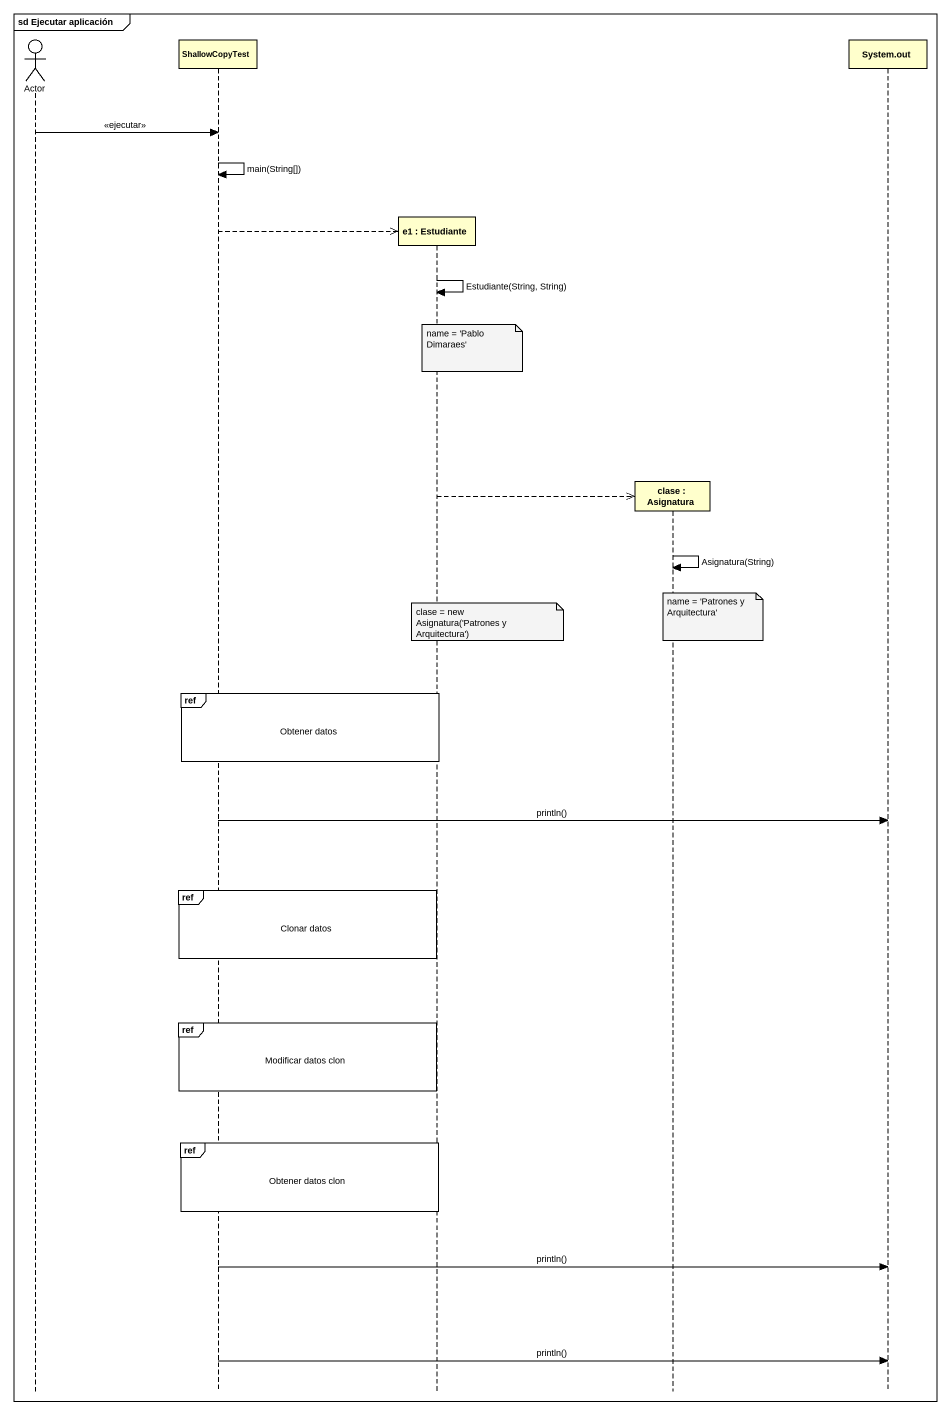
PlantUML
@startuml
mainframe sd Ejecutar aplicación
hide footbox
actor "Actor" as Actor_
participant ShallowCopyTest
participant "e1 : Estudiante" as e1
participant "clase : Asignatura" as clase
participant "System.out" as System_out

Actor_ -> ShallowCopyTest : <<ejecutar>>
ShallowCopyTest -> ShallowCopyTest : main(String[])
ShallowCopyTest -->> e1 **
e1 -> e1 : Estudiante(String, String)
note over e1 : name = 'Pablo Dimaraes'
e1 -->> clase **
clase -> clase : Asignatura(String)
note over clase : name = 'Patrones y Arquitectura'
note over e1 : clase = new Asignatura('Patrones y Arquitectura')
ref over ShallowCopyTest, e1 : Obtener datos
ShallowCopyTest -> System_out : println()
ref over ShallowCopyTest, e1 : Clonar datos
ref over ShallowCopyTest, e1 : Modificar datos clon
ref over ShallowCopyTest, e1 : Obtener datos clon
ShallowCopyTest -> System_out : println()
ShallowCopyTest -> System_out : println()
@enduml
